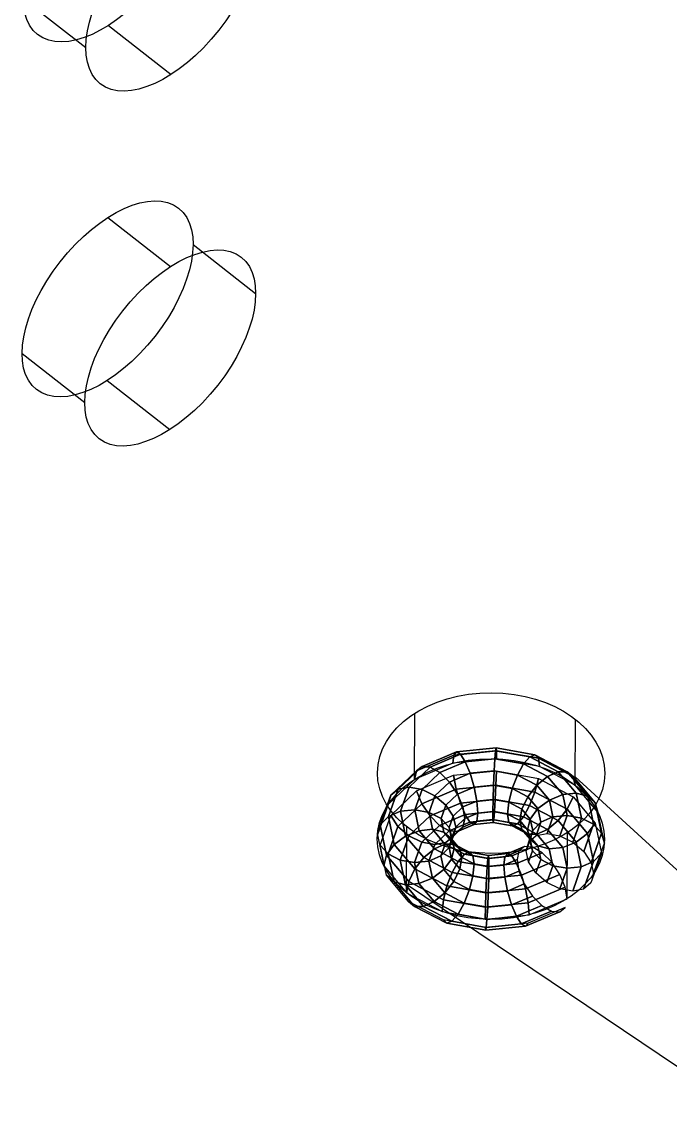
# Model space of a CAD drawing. Extents: x 268 to 383, y 668 to 793.
# Drawn here: x 272.514 to 272.861, y 678.094 to 678.679 of the extents above; entities that cross this region are included whole.
import ezdxf

# ---------------------------------------------------------------- set-up
doc = ezdxf.new("R2010")
doc.units = 0
doc.header["$LTSCALE"] = 0.5
doc.header["$MEASUREMENT"] = 0
doc.layers.get('0').update_dxf_attribs({"linetype": 'CONTINUOUS'})
doc.layers.add('P02', color=1, linetype='CONTINUOUS')
doc.layers.add('P03', color=5, linetype='CONTINUOUS')

# ---------------------------------------------------------------- blocks, each defined once
blk = doc.blocks.new('*U47')
at = {"color": 0}
for p, q in [((0, 0.06087), (0, 0.06087, 0.05)), ((-0.06087, 0), (-0.06087, 0, 0.05)), ((0.06087, 0), (0.06087, 0, 0.05)), ((0, -0.06087), (0, -0.06087, 0.05))]:
    blk.add_line(p, q, dxfattribs=at)
for centre in [(0, 0), (0, 0, 0.05)]:
    blk.add_circle(centre, 0.06087, dxfattribs=at)
blk = doc.blocks.new('*U46')
at = {"color": 0}
for p, q in [((0, 0.0617), (0, 0.0617, 0.05)), ((-0.0617, 0), (-0.0617, 0, 0.05)), ((0.0617, 0), (0.0617, 0, 0.05)), ((0, -0.0617), (0, -0.0617, 0.05))]:
    blk.add_line(p, q, dxfattribs=at)
for centre in [(0, 0), (0, 0, 0.05)]:
    blk.add_circle(centre, 0.0617, dxfattribs=at)
blk = doc.blocks.new('2')
at = {"layer": 'P03', "extrusion": (0.002275, 0.707103, 0.707107), "elevation": 23.6374}
for points in [[(54.3242, 0.489), (52.7681, 2.4883)], [(55.2251, 1.3077), (53.3834, 3.0475)]]:
    blk.add_lwpolyline(points, dxfattribs=at)
at = {"layer": 'P02', "extrusion": (0.002275, 0.707103, 0.707107), "xscale": 10, "yscale": 10, "zscale": 10, "rotation": 132.2621201352395}
blk.add_blockref('*U47', (54.7747, 0.8983, 23.5727), dxfattribs=at)
at = {"layer": 'P03', "extrusion": (0.670836, -0.525474, 0.523313), "xscale": 10, "yscale": 10, "zscale": 10, "rotation": 326.0782459946441}
for p in [(-18.4727, 46.1706, -39.29), (-19.9731, 43.9396, -39.29)]:
    blk.add_blockref('*U46', p, dxfattribs=at)
at = {"layer": 'P03'}
mesh = blk.add_polymesh((16, 16), dxfattribs=dict(at, m_close=True, n_close=True))
for k, corner in enumerate([(-54.3145, 15.8895, 17.6222), (-54.3245, 15.9517, 17.6683), (-54.3535, 16.0203, 17.6915), (-54.3969, 16.0851, 17.6882), (-54.4482, 16.1361, 17.6589), (-54.4996, 16.1655, 17.6081), (-54.5432, 16.1689, 17.5435), (-54.5725, 16.1458, 17.4749), (-54.5828, 16.0997, 17.4128), (-54.5728, 16.0376, 17.3667), (-54.5439, 15.9689, 17.3435), (-54.5004, 15.9042, 17.3468), (-54.4491, 15.8532, 17.3761), (-54.3977, 15.8238, 17.4269), (-54.3541, 15.8203, 17.4915), (-54.3249, 15.8434, 17.5601), (-54.5183, 15.8037, 17.7087), (-54.5233, 15.8679, 17.7527), (-54.5377, 15.9427, 17.7697), (-54.5594, 16.0166, 17.7572), (-54.5851, 16.0784, 17.717), (-54.6108, 16.1187, 17.6553), (-54.6327, 16.1312, 17.5815), (-54.6474, 16.1143, 17.5068), (-54.6527, 16.0703, 17.4425), (-54.6478, 16.006, 17.3985), (-54.6333, 15.9312, 17.3815), (-54.6116, 15.8573, 17.394), (-54.586, 15.7956, 17.4342), (-54.5602, 15.7553, 17.4959), (-54.5383, 15.7427, 17.5697), (-54.5236, 15.7597, 17.6444), (-54.7533, 15.7796, 17.7335), (-54.7523, 15.8444, 17.7769), (-54.75, 15.9209, 17.7922), (-54.7467, 15.9974, 17.777), (-54.7428, 16.0622, 17.7337), (-54.739, 16.1055, 17.6689), (-54.7359, 16.1207, 17.5924), (-54.7338, 16.1054, 17.5159), (-54.7333, 16.062, 17.451), (-54.7342, 15.9972, 17.4077), (-54.7365, 15.9207, 17.3924), (-54.7399, 15.8442, 17.4076), (-54.7437, 15.7794, 17.4509), (-54.7475, 15.7361, 17.5157), (-54.7507, 15.7209, 17.5922), (-54.7527, 15.7362, 17.6687), (-54.9836, 15.8209, 17.693), (-54.9769, 15.8847, 17.7373), (-54.9582, 15.9583, 17.7555), (-54.9303, 16.0304, 17.7446), (-54.8974, 16.09, 17.7065), (-54.8647, 16.1281, 17.6467), (-54.837, 16.1388, 17.5746), (-54.8186, 16.1206, 17.501), (-54.8122, 16.0762, 17.4371), (-54.8189, 16.0124, 17.3927), (-54.8376, 15.9388, 17.3746), (-54.8655, 15.8667, 17.3854), (-54.8983, 15.8071, 17.4236), (-54.9311, 15.769, 17.4833), (-54.9588, 15.7583, 17.5555), (-54.9772, 15.7765, 17.6291), (-55.1742, 15.9214, 17.5931), (-55.1627, 15.9827, 17.64), (-55.1304, 16.0491, 17.6652), (-55.0822, 16.1104, 17.665), (-55.0254, 16.1574, 17.6394), (-54.9687, 16.1829, 17.5923), (-54.9207, 16.1829, 17.5307), (-54.8887, 16.1576, 17.4642), (-54.8776, 16.1106, 17.4029), (-54.889, 16.0493, 17.356), (-54.9213, 15.9829, 17.3307), (-54.9695, 15.9216, 17.3309), (-55.0263, 15.8746, 17.3566), (-55.0831, 15.8491, 17.4037), (-55.1311, 15.8491, 17.4652), (-55.1631, 15.8745, 17.5317), (-55.2961, 16.0657, 17.4492), (-55.2816, 16.1234, 17.4997), (-55.2406, 16.1795, 17.5352), (-55.1794, 16.2255, 17.5503), (-55.1073, 16.2543, 17.5428), (-55.0352, 16.2616, 17.5137), (-54.9742, 16.2463, 17.4675), (-54.9335, 16.2106, 17.4113), (-54.9193, 16.1601, 17.3535), (-54.9338, 16.1024, 17.3031), (-54.9748, 16.0463, 17.2675), (-55.036, 16.0003, 17.2524), (-55.1082, 15.9715, 17.2599), (-55.1802, 15.9642, 17.289), (-55.2412, 15.9795, 17.3352), (-55.2819, 16.0152, 17.3914), (-55.3307, 16.2319, 17.2831), (-55.3153, 16.2854, 17.3377), (-55.2719, 16.3297, 17.3851), (-55.207, 16.358, 17.4179), (-55.1305, 16.3659, 17.4313), (-55.0541, 16.3523, 17.4231), (-54.9894, 16.3193, 17.3946), (-54.9462, 16.2718, 17.3502), (-54.9312, 16.2171, 17.2966), (-54.9466, 16.1635, 17.242), (-54.99, 16.1193, 17.1946), (-55.0549, 16.091, 17.1618), (-55.1314, 16.0831, 17.1484), (-55.2078, 16.0967, 17.1566), (-55.2725, 16.1297, 17.1851), (-55.3157, 16.1772, 17.2295), (-55.2728, 16.3946, 17.1202), (-55.2588, 16.4441, 17.1789), (-55.2195, 16.4768, 17.2378), (-55.1608, 16.4877, 17.288), (-55.0916, 16.4752, 17.3219), (-55.0225, 16.4411, 17.3342), (-54.964, 16.3907, 17.3231), (-54.9249, 16.3316, 17.2903), (-54.9113, 16.2729, 17.2407), (-54.9253, 16.2234, 17.182), (-54.9646, 16.1907, 17.1231), (-55.0233, 16.1798, 17.0729), (-55.0925, 16.1923, 17.039), (-55.1616, 16.2264, 17.0267), (-55.2202, 16.2768, 17.0378), (-55.2592, 16.3359, 17.0706), (-55.1311, 16.5292, 16.9851), (-55.1207, 16.5753, 17.0472), (-55.0915, 16.5984, 17.1158), (-55.0479, 16.595, 17.1804), (-54.9965, 16.5655, 17.2312), (-54.9452, 16.5145, 17.2605), (-54.9018, 16.4498, 17.2638), (-54.8728, 16.3811, 17.2406), (-54.8628, 16.319, 17.1945), (-54.8732, 16.2729, 17.1324), (-54.9024, 16.2498, 17.0638), (-54.946, 16.2532, 16.9992), (-54.9974, 16.2827, 16.9484), (-55.0487, 16.3337, 16.9191), (-55.0921, 16.3984, 16.9158), (-55.1211, 16.4671, 16.939), (-54.9273, 16.6151, 16.8986), (-54.922, 16.659, 16.9629), (-54.9073, 16.676, 17.0376), (-54.8854, 16.6634, 17.1114), (-54.8597, 16.6232, 17.1731), (-54.834, 16.5614, 17.2133), (-54.8123, 16.4875, 17.2258), (-54.7979, 16.4127, 17.2088), (-54.7929, 16.3484, 17.1648), (-54.7982, 16.3045, 17.1006), (-54.8129, 16.2875, 17.0258), (-54.8348, 16.3001, 16.952), (-54.8606, 16.3403, 16.8903), (-54.8862, 16.4021, 16.8501), (-54.9079, 16.476, 16.8376), (-54.9224, 16.5508, 16.8546), (-54.6924, 16.6392, 16.8738), (-54.6929, 16.6825, 16.9386), (-54.695, 16.6978, 17.0151), (-54.6981, 16.6826, 17.0916), (-54.7019, 16.6394, 17.1564), (-54.7058, 16.5745, 17.1997), (-54.7091, 16.4981, 17.2149), (-54.7114, 16.4216, 17.1997), (-54.7124, 16.3567, 17.1563), (-54.7118, 16.3133, 17.0914), (-54.7098, 16.2981, 17.0149), (-54.7066, 16.3132, 16.9384), (-54.7028, 16.3565, 16.8736), (-54.699, 16.4213, 16.8303), (-54.6956, 16.4978, 16.8151), (-54.6933, 16.5743, 16.8304), (-54.462, 16.5978, 16.9144), (-54.4684, 16.6422, 16.9782), (-54.4868, 16.6604, 17.0518), (-54.5145, 16.6497, 17.124), (-54.5473, 16.6116, 17.1837), (-54.5801, 16.552, 17.2219), (-54.608, 16.4799, 17.2327), (-54.6267, 16.4064, 17.2146), (-54.6334, 16.3425, 17.1702), (-54.6271, 16.2981, 17.1063), (-54.6086, 16.2799, 17.0327), (-54.5809, 16.2907, 16.9606), (-54.5482, 16.3288, 16.9009), (-54.5154, 16.3884, 16.8627), (-54.4875, 16.4604, 16.8518), (-54.4687, 16.534, 16.87), (-54.2714, 16.4974, 17.0142), (-54.2825, 16.5443, 17.0756), (-54.3146, 16.5696, 17.1421), (-54.3626, 16.5696, 17.2036), (-54.4193, 16.5441, 17.2507), (-54.4761, 16.4972, 17.2764), (-54.5243, 16.4358, 17.2766), (-54.5566, 16.3694, 17.2513), (-54.5681, 16.3081, 17.2044), (-54.557, 16.2612, 17.1431), (-54.525, 16.2358, 17.0766), (-54.4769, 16.2359, 17.0151), (-54.4202, 16.2613, 16.9679), (-54.3634, 16.3083, 16.9423), (-54.3152, 16.3696, 16.9421), (-54.2829, 16.436, 16.9673), (-54.1495, 16.353, 17.1581), (-54.1637, 16.4036, 17.2159), (-54.2044, 16.4392, 17.2721), (-54.2654, 16.4546, 17.3183), (-54.3375, 16.4473, 17.3474), (-54.4096, 16.4184, 17.3549), (-54.4708, 16.3724, 17.3398), (-54.5118, 16.3163, 17.3043), (-54.5263, 16.2586, 17.2538), (-54.5121, 16.2081, 17.196), (-54.4714, 16.1725, 17.1398), (-54.4104, 16.1571, 17.0936), (-54.3384, 16.1644, 17.0645), (-54.2662, 16.1932, 17.057), (-54.205, 16.2392, 17.0721), (-54.1641, 16.2953, 17.1077), (-54.1149, 16.1869, 17.3242), (-54.13, 16.2415, 17.3778), (-54.1731, 16.289, 17.4222), (-54.2378, 16.3221, 17.4507), (-54.3142, 16.3357, 17.4589), (-54.3907, 16.3277, 17.4455), (-54.4556, 16.2995, 17.4127), (-54.499, 16.2552, 17.3653), (-54.5144, 16.2016, 17.3107), (-54.4994, 16.147, 17.2571), (-54.4562, 16.0995, 17.2127), (-54.3915, 16.0664, 17.1842), (-54.3151, 16.0528, 17.176), (-54.2386, 16.0608, 17.1894), (-54.1737, 16.089, 17.2222), (-54.1303, 16.1333, 17.2696), (-54.1728, 16.0241, 17.4872), (-54.1864, 16.0828, 17.5367), (-54.2255, 16.1419, 17.5695), (-54.284, 16.1923, 17.5806), (-54.3531, 16.2264, 17.5683), (-54.4223, 16.2389, 17.5344), (-54.481, 16.228, 17.4842), (-54.5203, 16.1953, 17.4253), (-54.5343, 16.1459, 17.3666), (-54.5207, 16.0871, 17.317), (-54.4817, 16.028, 17.2842), (-54.4231, 15.9776, 17.2731), (-54.354, 15.9436, 17.2854), (-54.2848, 15.931, 17.3193), (-54.2261, 15.9419, 17.3695), (-54.1868, 15.9746, 17.4285)]):
    mesh.set_mesh_vertex(divmod(k, 16), corner)

msp = doc.modelspace()

# ---------------------------------------------------------------- block references
at = {"layer": 'P02', "xscale": 0.09999999999990905, "yscale": 0.1000000000000227, "zscale": 0.1}
msp.add_blockref('2', (278.23734, 676.62047), dxfattribs=at)

doc.saveas('drawing.dxf')
